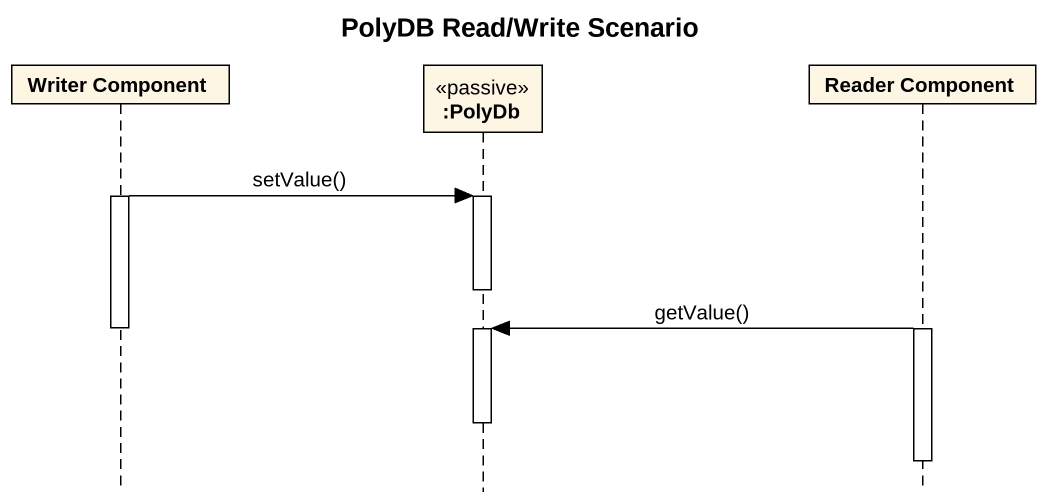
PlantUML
@startuml
title PolyDB Read/Write Scenario
hide footbox
participant "Writer Component" as Writer_Component
participant ":PolyDb" as PolyDb <<passive>>
participant "Reader Component" as Reader_Component

activate Writer_Component
Writer_Component -> PolyDb : setValue()
activate PolyDb
deactivate PolyDb
activate Reader_Component
Reader_Component -> PolyDb : getValue()
deactivate Writer_Component
activate PolyDb
deactivate PolyDb
deactivate Reader_Component
@enduml
